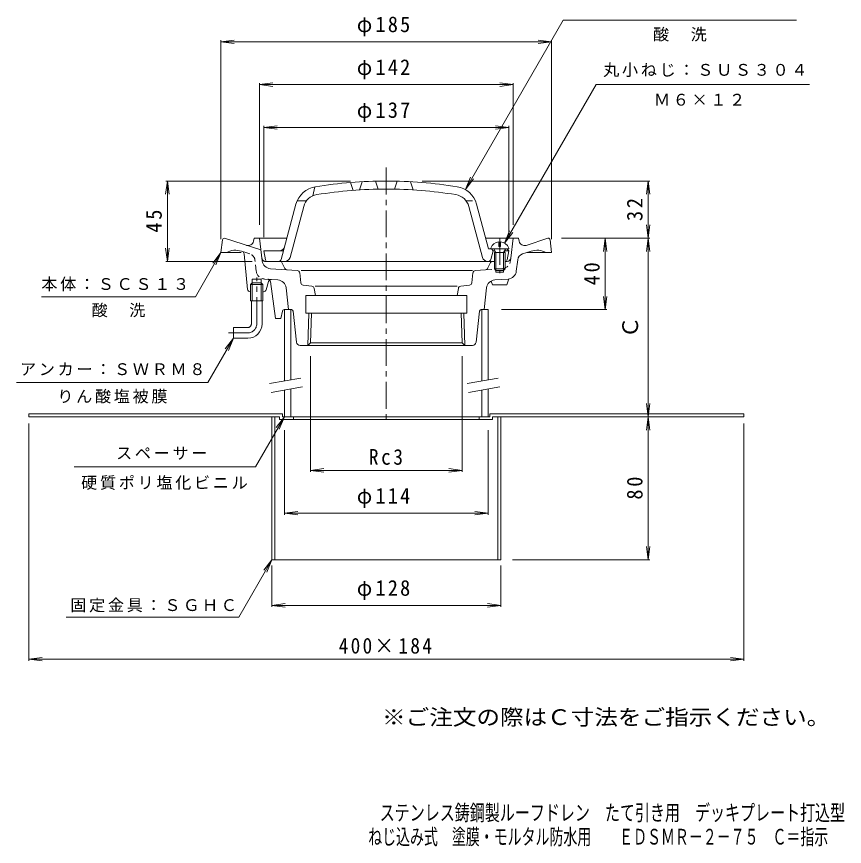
# Model space of a CAD drawing. Units: millimetres, scale not verified. Extents: x -242 to 223, y -346 to 381.
# Drawn here: x -240.5 to 222.7, y -346 to 118.6 of the extents above; entities that cross this region are included whole.
import ezdxf
from ezdxf.enums import TextEntityAlignment as Align

# ---------------------------------------------------------------- set-up
doc = ezdxf.new("R2010")
doc.units = ezdxf.units.MM
doc.header["$LTSCALE"] = 3
for name, pattern in [('CHAIN1', [8, 5, -1, 1, -1]), ('DASHED1', [1.8, 1.2, -0.6]), ('DOUBLE_CHAIN2', [12.8, 9, -1, 0.6, -0.6, 0.6, -1])]:
    doc.linetypes.add(name, pattern=pattern)
for name, color, linetype, lineweight in [('0-0_通り芯', 3, 'Continuous', 9), ('0-2_仕上', 6, 'Continuous', 9), ('0-3_建具', 4, 'Continuous', 9), ('0-4_その他', 7, 'Continuous', 9), ('0-5_寸法', 7, 'Continuous', 9), ('0-A', 2, 'Continuous', 9)]:
    doc.layers.add(name, color=color, linetype=linetype, lineweight=lineweight)
doc.layers.add('F-4_F-4ﾚｲﾔ', color=6, linetype='Continuous')
doc.layers.add('F-5_F-5ﾚｲﾔ', color=2, linetype='Continuous')
doc.styles.add('ＭＳ ゴシック', font='')
doc.styles.get('ＭＳ ゴシック').set_extended_font_data('MS Gothic')

msp = doc.modelspace()

# ---------------------------------------------------------------- linework, layer by layer
at = {"layer": '0-0_通り芯', "linetype": 'CHAIN1'}
msp.add_line((-33.595, 34.039), (-33.595, -109.892), dxfattribs=at)
at = {"layer": '0-0_通り芯'}
for p, q in [((-125.205, -6.342), (-126.095, -13.466)), ((-124.213, -5.466), (-124.095, -5.466)), ((-103.785, -12.066), (-124.095, -5.466)), ((-107.938, -7.19), (-107.595, -5.466)), ((-107.595, -5.466), (-89.22, -5.466)), ((-103.037, -18.162), (-104.595, -5.466)), ((22.029, -5.466), (40.405, -5.466)), ((36.024, -16.71), (37.405, -5.466)), ((40.747, -7.19), (40.405, -5.466)), ((44.616, -9.459), (56.868, -5.478)), ((58.014, -6.342), (58.905, -13.466)), ((-114.801, -13.466), (-126.095, -13.466)), ((-114.16, -12.901), (-114.605, -12.756)), ((47.414, -12.756), (42.677, -14.295)), ((45.227, -13.466), (58.905, -13.466)), ((-113.13, -14.184), (-111.225, -34.109)), ((26.015, -18.466), (26.905, -18.466)), ((32.905, -18.466), (34.039, -18.466)), ((39.166, -23.945), (39.943, -17.612)), ((-83.447, -23.588), (-98.423, -22.541)), ((-91.771, -19.528), (-90.292, -22.409)), ((16.257, -23.588), (21.883, -23.195)), ((24.576, -19.52), (23.21, -22.133)), ((-81.448, -30.442), (-82.061, -24.919)), ((-81.263, -23.588), (14.564, -23.588)), ((14.257, -30.442), (14.87, -24.919)), ((27.775, -23.466), (27.775, -24.466)), ((27.775, -24.466), (32.035, -24.466)), ((32.035, -23.466), (32.035, -24.466)), ((-108.645, -30.466), (-109.545, -31.366)), ((-109.545, -31.366), (-102.645, -31.366)), ((-109.545, -35.466), (-109.545, -31.366)), ((-108.645, -28.466), (-103.545, -28.466)), ((-108.645, -35.466), (-108.645, -28.466)), ((-103.545, -30.466), (-108.645, -30.466)), ((-103.545, -35.466), (-103.545, -28.466)), ((-103.545, -30.466), (-102.645, -31.366)), ((-102.645, -31.366), (-102.645, -35.466)), ((-99.44, -29.657), (-100.775, -34.397)), ((-95.596, -50.466), (-98.43, -29.751)), ((-97.898, -28.592), (-94.306, -28.843)), ((-75.228, -32.345), (-80.117, -31.768)), ((-73.429, -32.345), (6.133, -32.345)), ((12.926, -31.768), (8.037, -32.345)), ((25.072, -29.44), (25.905, -31.648)), ((27.115, -28.843), (34.552, -28.323)), ((-109.545, -35.466), (-109.79, -35.466)), ((-102.212, -35.466), (-102.645, -35.466)), ((-89.685, -33.279), (-88.332, -45.466)), ((-73.908, -33.59), (-73.262, -37.466)), ((6.717, -33.59), (6.071, -37.466)), ((22.494, -33.279), (21.141, -45.466)), ((-78.595, -37.466), (11.405, -37.466)), ((11.405, -37.466), (11.405, -47.466)), ((-91.756, -46.27), (-92.596, -50.466)), ((-90.776, -45.466), (-86.712, -45.466)), ((-85.718, -46.356), (-83.793, -63.687)), ((18.527, -46.356), (16.602, -63.687)), ((19.521, -45.466), (21.141, -45.466)), ((-95.596, -50.466), (-92.596, -50.466)), ((-77.538, -65.466), (-76.976, -47.466)), ((-76.012, -63.987), (-75.496, -47.466)), ((8.821, -63.987), (8.305, -47.466)), ((10.347, -65.466), (9.785, -47.466)), ((-77.538, -65.466), (-76.012, -63.987)), ((-76.012, -63.987), (8.821, -63.987)), ((10.347, -65.466), (8.821, -63.987)), ((14.614, -65.466), (-81.729, -65.466))]:
    msp.add_line(p, q, dxfattribs=at)
at = {"layer": '0-0_通り芯', "linetype": 'DASHED1'}
for p, q in [((-109.868, -14.295), (-114.605, -12.756)), ((-106.357, -23.945), (-107.134, -17.612)), ((35.846, -18.162), (36.024, -16.71)), ((21.882, -23.182), (31.231, -22.529)), ((-97.898, -28.592), (-101.743, -28.323))]:
    msp.add_line(p, q, dxfattribs=at)
at = {"layer": '0-0_通り芯', "linetype": 'DOUBLE_CHAIN2'}
msp.add_line((-93.206, -18.466), (-101.23, -18.466), dxfattribs=at)
at = {"layer": '0-0_通り芯', "color": 4, "linetype": 'CHAIN1'}
for p, q in [((-106.095, -53.466), (-106.095, -27.434)), ((-121.875, -58.466), (-111.095, -58.466))]:
    msp.add_line(p, q, dxfattribs=at)
at = {"layer": '0-0_通り芯', "color": 4}
for p, q in [((-108.645, -30.466), (-109.545, -31.366)), ((-109.545, -31.366), (-102.645, -31.366)), ((-109.545, -40.466), (-109.545, -31.366)), ((-103.545, -30.466), (-108.645, -30.466)), ((-108.645, -40.466), (-108.645, -30.466)), ((-103.545, -30.466), (-102.645, -31.366)), ((-103.545, -30.466), (-103.545, -40.466)), ((-102.645, -31.366), (-102.645, -40.466)), ((-109.545, -40.466), (-102.645, -40.466)), ((-109.095, -53.466), (-109.095, -40.466)), ((-103.095, -53.466), (-103.095, -40.466)), ((-111.095, -55.466), (-119.095, -55.466)), ((-119.095, -61.466), (-119.095, -55.466)), ((-111.095, -61.466), (-119.095, -61.466))]:
    msp.add_line(p, q, dxfattribs=at)
at = {"layer": '0-0_通り芯'}
for points in [[(25.905, -31.648), (33.905, -31.648), (34.904, -28.286)], [(-78.595, -37.466), (-78.595, -47.466), (11.405, -47.466)]]:
    msp.add_lwpolyline(points, dxfattribs=at)
for centre, radius, start, end in [((-124.213, -6.466), 1, 90, 172.87463), ((-110.88, -6.606), 3, 251.99986, 348.76921), ((43.689, -6.606), 3, 191.23079, 288.00014), ((57.022, -6.466), 1, 7.12537, 98.84326), ((-118.005, -23.217), 11, 72.00005, 117.56882), ((-114.623, -14.327), 1.5, 5.46074, 71.99918), ((50.814, -23.217), 11, 62.43118, 107.99995), ((-98.074, -17.553), 5, 186.99902, 266.00024), ((-93.206, -19.966), 1.5, 16.99075, 90), ((26.015, -19.966), 1.5, 90, 163.00925), ((34.039, -16.466), 2, 270, 352.99992), ((43.914, -18.099), 4, 107.99991, 173.00011), ((-88.962, -21.705), 1.5, 207.90082, 265.99974), ((21.778, -21.686), 1.5, 274.00117, 342.67337), ((-83.552, -25.084), 1.5, 6.33694, 86.00133), ((16.361, -25.084), 1.5, 93.99867, 173.66306), ((34.203, -23.335), 5, 273.99976, 352.99933), ((-98.003, -30.088), 1.5, 86.00067, 163.32822), ((-99.916, -29.955), 1.5, 7.79185, 46.27126), ((-94.655, -33.831), 5, 6.33632, 85.9996), ((-79.957, -30.276), 1.5, 186.33687, 263.88426), ((-75.388, -33.836), 1.5, 9.46144, 83.88426), ((8.197, -33.836), 1.5, 96.11574, 170.53856), ((12.766, -30.276), 1.5, 276.11574, 353.66313), ((27.464, -33.831), 5, 94.0004, 173.66368), ((-109.732, -33.966), 1.5, 185.46068, 270), ((-102.212, -33.966), 1.5, 270, 343.32822), ((-90.776, -46.466), 1, 90, 168.69006), ((-86.712, -46.466), 1, 6.33488, 90), ((19.521, -46.466), 1, 90, 173.66321), ((-81.805, -63.466), 2, 186.33636, 270), ((14.614, -63.466), 2, 270, 353.66364)]:
    msp.add_arc(centre, radius, start, end, dxfattribs=at)
at = {"layer": '0-0_通り芯', "linetype": 'DASHED1'}
for centre, radius, start, end in [((-111.104, -18.099), 4, 6.99989, 72.00009), ((30.883, -17.553), 5, 273.99976, 353.00098), ((-101.394, -23.335), 5, 187.00067, 266.00024), ((-99.916, -29.955), 1.5, 46.27126, 85.99873)]:
    msp.add_arc(centre, radius, start, end, dxfattribs=at)
at = {"layer": '0-0_通り芯', "linetype": 'DOUBLE_CHAIN2'}
msp.add_arc((-101.23, -16.466), 2, 187.00008, 270, dxfattribs=at)
at = {"layer": '0-0_通り芯', "color": 4}
for radius in [2, 8]:
    msp.add_arc((-111.095, -53.466), radius, 270, 0, dxfattribs=at)
at = {"layer": '0-0_通り芯', "color": 4, "linetype": 'CHAIN1'}
for radius in [2, 5]:
    msp.add_arc((-111.095, -53.466), radius, 270, 0, dxfattribs=at)
at = {"layer": '0-2_仕上'}
for p, q in [((-73.596, 23.308), (-74.772, 18.254)), ((-52.096, 21.336), (-53.596, 25.732)), ((-47.095, 26.169), (-48.595, 21.575)), ((-39.596, 26.462), (-38.096, 21.992)), ((-27.595, 26.462), (-29.095, 21.992)), ((-20.096, 26.169), (-18.596, 21.575)), ((-78.219, 15.534), (-83.421, 15.534)), ((-92.405, -17.355), (-84.128, 13.537)), ((-87.449, -16.243), (-79.781, 12.372)), ((20.258, -16.243), (12.59, 12.372)), ((23.637, -11.466), (16.937, 13.537)), ((-101.245, -17.645), (-102.095, -12.466)), ((-91.095, -12.466), (-102.095, -12.466)), ((23.637, -11.466), (33.858, -11.466)), ((24.942, -17.336), (26.18, -12.466)), ((26.18, -12.466), (25.18, -11.466)), ((26.18, -12.466), (27.213, -12.466)), ((32.596, -12.466), (34.904, -12.466)), ((34.904, -12.466), (33.858, -11.42)), ((34.054, -17.645), (34.904, -12.466)), ((-100.261, -18.466), (26.905, -18.466)), ((32.905, -18.466), (33.07, -18.466))]:
    msp.add_line(p, q, dxfattribs=at)
at = {"layer": '0-2_仕上', "linetype": 'DASHED1'}
msp.add_line((11.028, 15.534), (16.23, 15.534), dxfattribs=at)
at = {"layer": '0-2_仕上', "color": 4}
for p, q in [((29.426, -7.488), (29.426, -10.203)), ((30.384, -7.488), (30.384, -10.203)), ((24.905, -10.966), (24.905, -11.466)), ((24.905, -11.466), (34.904, -11.466)), ((27.775, -13.466), (26.722, -11.594)), ((26.905, -13.466), (27.345, -12.703)), ((26.905, -13.466), (32.905, -13.466)), ((26.905, -13.466), (26.905, -22.596)), ((27.775, -13.466), (27.775, -23.466)), ((30.384, -10.203), (29.426, -10.203)), ((32.035, -13.466), (33.087, -11.594)), ((32.035, -13.466), (32.035, -23.466)), ((32.905, -13.466), (32.464, -12.703)), ((32.905, -13.466), (32.905, -22.596)), ((34.904, -10.966), (34.904, -11.466)), ((27.775, -23.466), (26.905, -22.596)), ((26.905, -22.596), (32.905, -22.596)), ((32.035, -23.466), (32.905, -22.596)), ((27.775, -23.466), (32.035, -23.466))]:
    msp.add_line(p, q, dxfattribs=at)
at = {"layer": '0-2_仕上', "color": 4, "linetype": 'CHAIN1'}
msp.add_line((29.905, -5.421), (29.905, -25.031), dxfattribs=at)
at = {"layer": '0-2_仕上'}
for centre, radius, start, end in [((-71.088, 10.043), 13.5, 99.12167, 165.00002), ((-33.595, -223.466), 250, 90, 99.1216), ((-33.595, -223.466), 250, 80.8784, 90), ((3.897, 10.043), 13.5, 14.99998, 80.87833), ((-71.088, 10.043), 9, 99.12141, 165.00002), ((-33.595, -223.466), 245.5, 90, 99.12161), ((-33.595, -223.466), 245.5, 80.87839, 90), ((3.897, 10.043), 9, 14.99998, 80.87859), ((-93.397, -9.466), 3, 270, 344.99986), ((-100.261, -17.466), 1, 190.3056, 270), ((-93.854, -16.966), 1.5, 270, 344.99988), ((-90.346, -15.466), 3, 270, 345.00027), ((23.155, -15.466), 3, 194.99973, 270), ((23.488, -16.966), 1.5, 270, 345.72995), ((33.07, -17.466), 1, 270, 349.6944)]:
    msp.add_arc(centre, radius, start, end, dxfattribs=at)
at = {"layer": '0-2_仕上', "color": 4}
for centre, radius, start, end in [((29.905, -12.788), 5.321, 95.16376, 159.98405), ((29.905, -12.788), 5.321, 20.01595, 84.83395), ((26.505, -11.716), 0.25, 29.32918, 90), ((33.305, -11.716), 0.25, 90, 150.67082)]:
    msp.add_arc(centre, radius, start, end, dxfattribs=at)
at = {"layer": '0-3_建具'}
for p, q in [((-90.595, -85.438), (-90.595, -45.466)), ((-87.095, -84.821), (-87.095, -45.466)), ((19.905, -85.438), (19.905, -45.466)), ((21.141, -45.466), (23.404, -45.466)), ((23.404, -84.821), (23.404, -45.466)), ((-90.595, -105.466), (-90.595, -90.516)), ((-87.095, -105.466), (-87.095, -89.898)), ((19.905, -105.466), (19.905, -90.516)), ((23.404, -105.466), (23.404, -89.898)), ((-90.595, -105.466), (23.404, -105.466))]:
    msp.add_line(p, q, dxfattribs=at)
at = {"layer": '0-3_建具', "color": 7}
for p, q in [((-81.423, -83.821), (-98.92, -86.906)), ((29.077, -83.821), (11.58, -86.906)), ((-80.554, -88.745), (-98.051, -91.83)), ((29.946, -88.745), (12.449, -91.83))]:
    msp.add_line(p, q, dxfattribs=at)
at = {"layer": '0-4_その他'}
for p, q in [((-126.095, 104.534), (-118.66, 105.512)), ((-126.095, -5.966), (-126.095, 105.434)), ((-126.095, 104.534), (58.905, 104.534)), ((-126.095, 104.534), (-118.66, 103.555)), ((58.905, 104.534), (51.469, 105.512)), ((58.905, 104.534), (51.469, 103.555)), ((58.905, -5.966), (58.905, 105.434)), ((-104.595, 80.534), (-97.16, 81.512)), ((-104.595, 2.034), (-104.595, 81.434)), ((-104.595, 80.534), (37.405, 80.534)), ((-104.595, 80.534), (-97.16, 79.555)), ((37.405, 80.534), (29.969, 81.512)), ((37.405, 80.534), (29.969, 79.555)), ((37.405, 2.034), (37.405, 81.434)), ((-102.095, 56.533), (-94.66, 57.512)), ((-102.095, -4.966), (-102.095, 57.433)), ((-102.095, 56.533), (34.904, 56.533)), ((-102.095, 56.533), (-94.66, 55.555)), ((34.904, 56.533), (27.469, 57.512)), ((34.904, 56.533), (27.469, 55.555)), ((34.904, -4.966), (34.904, 57.433)), ((-156.095, 26.534), (-157.074, 19.098)), ((-53.596, 26.534), (-156.995, 26.534)), ((-156.095, -18.466), (-156.095, 26.534)), ((-156.095, 26.534), (-155.117, 19.098)), ((-13.595, 26.534), (113.805, 26.534)), ((112.905, 26.534), (111.926, 19.098)), ((112.905, -5.478), (112.905, 26.534)), ((112.905, 26.534), (113.884, 19.098)), ((112.905, -5.478), (111.926, 1.958)), ((112.905, -5.478), (113.884, 1.958)), ((64.368, -5.478), (89.805, -5.478)), ((64.368, -5.478), (113.805, -5.478)), ((88.905, -5.478), (87.926, -12.914)), ((88.905, -45.466), (88.905, -5.478)), ((88.905, -5.478), (89.884, -12.914)), ((112.905, -5.478), (111.926, -12.914)), ((112.905, -105.466), (112.905, -5.478)), ((112.905, -5.478), (113.884, -12.914)), ((-156.095, -18.466), (-157.074, -11.03)), ((-156.095, -18.466), (-155.117, -11.03)), ((-108.73, -18.466), (-156.995, -18.466)), ((88.905, -45.466), (87.926, -38.031)), ((88.905, -45.466), (89.884, -38.031)), ((30.904, -45.466), (89.805, -45.466)), ((-76.012, -71.487), (-76.012, -136.366)), ((8.821, -71.487), (8.821, -136.366)), ((112.905, -105.466), (111.926, -98.031)), ((112.905, -105.466), (113.884, -98.031)), ((112.905, -105.466), (111.926, -112.902)), ((112.905, -185.466), (112.905, -105.466)), ((112.905, -105.466), (113.884, -112.902)), ((-233.596, -242.075), (-233.596, -109.24)), ((166.405, -242.075), (166.405, -109.24)), ((-90.595, -112.966), (-90.595, -160.366)), ((23.404, -112.966), (23.404, -160.366)), ((-76.012, -135.466), (-68.576, -134.487)), ((8.821, -135.466), (1.385, -134.487)), ((-76.012, -135.466), (8.821, -135.466)), ((-76.012, -135.466), (-68.576, -136.445)), ((8.821, -135.466), (1.385, -136.445)), ((-90.595, -159.466), (-83.16, -158.487)), ((-90.595, -159.466), (23.404, -159.466)), ((-90.595, -159.466), (-83.16, -160.445)), ((23.404, -159.466), (15.969, -158.487)), ((23.404, -159.466), (15.969, -160.445)), ((112.905, -185.466), (111.926, -178.031)), ((112.905, -185.466), (113.884, -178.031)), ((113.805, -185.466), (37.086, -185.466)), ((-97.595, -211.966), (-97.595, -188.735)), ((30.404, -211.966), (30.404, -188.735)), ((-97.595, -211.066), (-90.16, -210.087)), ((-97.595, -211.066), (30.404, -211.066)), ((-97.595, -211.066), (-90.16, -212.045)), ((30.404, -211.066), (22.969, -210.087)), ((30.404, -211.066), (22.969, -212.045)), ((-233.596, -241.175), (-226.16, -240.196)), ((-233.596, -241.175), (166.405, -241.175)), ((-233.596, -241.175), (-226.16, -242.154)), ((166.405, -241.175), (158.969, -240.196)), ((166.405, -241.175), (158.969, -242.154))]:
    msp.add_line(p, q, dxfattribs=at)
at = {"layer": '0-5_寸法'}
for p, q in [((32.565, -8.179), (83.784, 80.534)), ((83.784, 80.534), (203.239, 80.534)), ((10.647, 21.734), (13.517, 28.663)), ((10.647, 21.734), (15.213, 27.684)), ((32.565, -8.179), (35.435, -1.25)), ((32.565, -8.179), (37.131, -2.229)), ((-126.095, -13.466), (-140.385, -38.216)), ((-126.095, -13.466), (-130.661, -19.416)), ((-126.095, -13.466), (-128.966, -20.395)), ((-140.385, -38.216), (-226.608, -38.216)), ((-119.095, -61.466), (-133.369, -86.189)), ((-119.095, -61.466), (-123.661, -67.416)), ((-119.095, -61.466), (-121.966, -68.395)), ((-133.369, -86.189), (-240.451, -86.189)), ((-90.595, -105.466), (-106.761, -133.466)), ((-90.595, -105.466), (-95.161, -111.417)), ((-90.595, -105.466), (-93.466, -112.395)), ((-106.761, -133.466), (-208.16, -133.466)), ((-97.595, -185.466), (-116.136, -217.579)), ((-97.595, -185.466), (-102.161, -191.417)), ((-97.595, -185.466), (-100.466, -192.395)), ((-116.136, -217.579), (-212.733, -217.579))]:
    msp.add_line(p, q, dxfattribs=at)
msp.add_lwpolyline([(10.647, 21.734), (65.379, 116.534), (195.953, 116.534)], dxfattribs=at)
at = {"layer": '0-A'}
for p, q in [((-91.754, -103.866), (-233.596, -103.866)), ((-233.596, -103.866), (-233.596, -105.466)), ((-93.354, -105.466), (-233.596, -105.466)), ((-95.995, -105.466), (-95.995, -185.466)), ((-93.354, -105.466), (-93.354, -107.066)), ((-91.754, -103.866), (-91.754, -105.466)), ((-85.595, -105.466), (-91.754, -105.466)), ((-85.595, -105.466), (-85.595, -107.066)), ((18.405, -105.466), (18.405, -107.066)), ((18.405, -105.466), (24.246, -105.466)), ((24.246, -103.866), (24.246, -105.466)), ((24.246, -103.866), (166.405, -103.866)), ((25.846, -105.466), (25.846, -107.066)), ((25.846, -105.466), (166.405, -105.466)), ((28.804, -105.466), (28.804, -185.466)), ((30.404, -105.466), (30.404, -185.466)), ((166.405, -103.866), (166.405, -105.466)), ((-33.595, -107.066), (-93.354, -107.066)), ((-33.595, -107.066), (25.846, -107.066))]:
    msp.add_line(p, q, dxfattribs=at)
msp.add_lwpolyline([(-97.595, -105.466), (-97.595, -185.466), (30.404, -185.466)], dxfattribs=at)

# ---------------------------------------------------------------- texts
at = {"layer": '0-4_その他', "color": 2, "style": 'ＭＳ ゴシック'}
msp.add_text('Ｃ', height=8.798, rotation=90, dxfattribs=at).set_placement((109.905, -61.348), align=Align.BOTTOM_LEFT)
at = {"layer": '0-4_その他', "color": 2, "char_height": 8.798, "attachment_point": 7, "style": 'ＭＳ ゴシック'}
for s, insert in [('\\T1.21;\\W0.95;φ185', (-50.095, 107.534)), ('\\T1.21;\\W0.95;φ142', (-50.095, 83.534)), ('\\T1.21;\\W0.95;φ137', (-50.096, 59.533)), ('\\T1.27;\\W0.9;Rc3', (-43.345, -132.466)), ('\\T1.21;\\W0.95;φ114', (-50.096, -156.466)), ('\\T1.21;\\W0.95;φ128', (-50.095, -208.066)), ('\\T1.24;\\W0.9;400×184', (-60.22, -238.175))]:
    msp.add_mtext(s, dxfattribs=dict(at, insert=insert))
at = {"layer": '0-4_その他', "color": 2, "char_height": 8.798, "attachment_point": 7, "rotation": 90, "style": 'ＭＳ ゴシック'}
for s, insert in [('\\T1.27;\\W0.95;32', (109.905, 4.153)), ('\\T1.27;\\W0.95;45', (-159.095, -2.341)), ('\\T1.27;\\W0.95;40', (85.905, -31.847)), ('\\T1.27;\\W0.95;80', (109.905, -151.841))]:
    msp.add_mtext(s, dxfattribs=dict(at, insert=insert))
at = {"layer": '0-5_寸法', "char_height": 6.598, "attachment_point": 7, "style": 'ＭＳ ゴシック'}
for s, insert in [('\\T1.17;酸\u3000洗', (115.666, 104.634)), ('\\T1.17;丸小ねじ：ＳＵＳ３０４', (87.776, 84.759)), ('\\T1.17;Ｍ６×１２', (116.169, 68.67)), ('\\T1.17;本体：ＳＣＳ１３', (-226.608, -35.152)), ('\\T1.17;酸\u3000洗', (-198.497, -49.779)), ('\\T1.17;アンカー：ＳＷＲＭ８', (-238.569, -82.432)), ('\\T1.17;りん酸塩被膜', (-217.66, -98.068)), ('\\T1.17;スペーサー', (-184.793, -129.521)), ('\\T1.17;硬質ポリ塩化ビニル', (-204.351, -146.399)), ('\\T1.17;固定金具：ＳＧＨＣ', (-210.39, -214.975))]:
    msp.add_mtext(s, dxfattribs=dict(at, insert=insert))
at = {"layer": 'F-4_F-4ﾚｲﾔ', "style": 'ＭＳ ゴシック'}
for s, width, p in [('ステンレス鋳鋼製ルーフドレン\u3000たて引き用\u3000デッキプレート打込型', 0.7, (-37.277, -334.189)), ('ねじ込み式\u3000塗膜・モルタル防水用\u3000\u3000ＥＤＳＭＲ－２－７５\u3000Ｃ＝指示', 0.65, (-43.709, -347.636))]:
    msp.add_text(s, height=8.798, dxfattribs=dict(at, width=width)).set_placement(p, align=Align.BOTTOM_LEFT)
at = {"layer": 'F-5_F-5ﾚｲﾔ', "style": 'ＭＳ ゴシック', "width": 1.1}
msp.add_text('※ご注文の際はＣ寸法をご指示ください。', height=8.798, dxfattribs=at).set_placement((-35.982, -280.677), align=Align.BOTTOM_LEFT)

doc.saveas('drawing.dxf')
